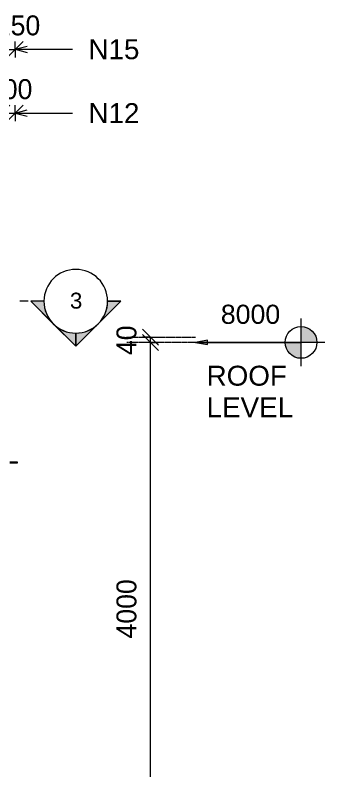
# Model space of a CAD drawing. Header units: millimetres. Extents: x -2679 to 14505, y -2685 to 13006.
# Drawn here: x 5491 to 7825, y 4433 to 10125 of the extents above; entities that cross this region are included whole.
import ezdxf

# ---------------------------------------------------------------- set-up
doc = ezdxf.new("R2010")
doc.units = ezdxf.units.MM
doc.linetypes.add('Overhead', pattern=[3.97, 2.38, -1.59])
for name, color, linetype, lineweight in [('A-ANNO-DIMS', 211, 'Continuous', 9), ('A-ANNO-DIMS-60', 211, 'Continuous', 9), ('A-FLOR-OVHD', 1, 'Overhead', 18), ('A-GENM', 13, 'Continuous', 18), ('G-ANNO-DIMS', 111, 'Continuous', 9), ('G-ANNO-SYMB', 111, 'Continuous', 9), ('G-ANNO-TEXT', 231, 'Continuous', 9)]:
    doc.layers.add(name, color=color, linetype=linetype, lineweight=lineweight)
doc.styles.add('Arial', font='arial.ttf', dxfattribs={"height": 120})
doc.styles.add('Arial_1', font='arial.ttf', dxfattribs={"height": 150})
doc.styles.add('Arial_2', font='arial.ttf', dxfattribs={"height": 144})
doc.styles.add('Nirmala UI Semilight', font='NirmalaS.ttf', dxfattribs={"height": 150})
doc.dimstyles.new('Arrow_Filled_-_2_5_NI_UI', dxfattribs={"dimscale": 304.8, "dimtxt": 157.104592, "dimasz": 0.393701, "dimexe": 0.19685, "dimexo": 0.0625, "dimgap": 0.19685, "dimtad": 1, "dimdec": 4, "dimzin": 0, "dimdsep": 46, "dimtxsty": 'Nirmala UI Semilight', "dimblk1": 'OBLIQUE', "dimblk2": 'OBLIQUE', "dimsah": 1, "dimcen": 0.09, "dimazin": 0, "dimtfac": 1, "dimtdec": 4, "dimtix": 1, "dimtmove": 2, "dimatfit": 3, "dimfxl": 0.19685, "dimfxlon": 1, "dimtvp": 1, "dimtolj": 1, "dimtzin": 0, "dimarcsym": 2})
doc.dimstyles.new('Arrow_Filled_-_2_5_NI_UI_1', dxfattribs={"dimscale": 304.8, "dimtxt": 157.104592, "dimasz": 0.393701, "dimexe": 0.19685, "dimexo": 0.0625, "dimgap": 0.19685, "dimtad": 1, "dimdec": 4, "dimzin": 0, "dimdsep": 46, "dimtxsty": 'Nirmala UI Semilight', "dimblk1": 'OBLIQUE', "dimblk2": 'OBLIQUE', "dimsah": 1, "dimcen": 0.09, "dimazin": 0, "dimtfac": 1, "dimtdec": 4, "dimtix": 1, "dimtmove": 0, "dimatfit": 3, "dimfxl": 0.19685, "dimfxlon": 1, "dimtvp": 1, "dimtolj": 1, "dimtzin": 0, "dimarcsym": 2})

# ---------------------------------------------------------------- blocks, each defined once
blk = doc.blocks.new('RR spread anchor face based - RR-SA-3_0-200-1726827-Elevation Front')
at = {"layer": 'A-GENM'}
for p, q in [((5450.6, 6760), (5500.6, 6760)), ((5500.6, 6750), (5450.6, 6750)), ((5500.6, 6760), (5505.6, 6760)), ((5500.6, 6750), (5500.6, 6760)), ((5505.6, 6750), (5500.6, 6750)), ((5505.6, 6760), (5505.6, 6750))]:
    blk.add_line(p, q, dxfattribs=at)
blk = doc.blocks.new('DIMBLOCK38-Elevation Front')
at = {"layer": 'A-ANNO-DIMS-60'}
for p, q in [((5390.6, 9386.6), (5450.6, 9446.6)), ((5390.6, 9386.6), (5390.6, 9446.6)), ((5490.6, 9386.6), (5550.6, 9446.6)), ((5490.6, 9386.6), (5490.6, 9446.6)), ((5390.6, 9386.6), (5330.6, 9326.6)), ((5390.6, 9386.6), (5490.6, 9386.6)), ((5390.6, 9386.6), (5390.6, 9326.6)), ((5490.6, 9386.6), (5430.6, 9326.6)), ((5490.6, 9386.6), (5490.6, 9326.6))]:
    blk.add_line(p, q, dxfattribs=at)
at = {"layer": 'A-ANNO-DIMS-60', "color": 0, "insert": (5286.3, 9642.3), "char_height": 150, "width": 370.196, "attachment_point": 1, "line_spacing_factor": 1.142579, "style": 'Nirmala UI Semilight'}
blk.add_mtext('100', dxfattribs=at)
blk = doc.blocks.new('_Oblique')
at = {"color": 0, "linetype": 'ByBlock', "lineweight": -2}
blk.add_line((-0.5, -0.5), (0.5, 0.5), dxfattribs=at)
blk = doc.blocks.new('DIMBLOCK44-Elevation Front')
at = {"layer": 'A-ANNO-DIMS-60'}
for p, q in [((5340.6, 9866.6), (5400.6, 9926.6)), ((5340.6, 9866.6), (5340.6, 9926.6)), ((5490.6, 9866.6), (5550.6, 9926.6)), ((5490.6, 9866.6), (5490.6, 9926.6)), ((5340.6, 9866.6), (5280.6, 9806.6)), ((5340.6, 9866.6), (5490.6, 9866.6)), ((5340.6, 9866.6), (5340.6, 9806.6)), ((5490.6, 9866.6), (5430.6, 9806.6)), ((5490.6, 9866.6), (5490.6, 9806.6))]:
    blk.add_line(p, q, dxfattribs=at)
at = {"layer": 'A-ANNO-DIMS-60', "color": 0, "insert": (5345.4, 10122.3), "char_height": 150, "width": 370.196, "attachment_point": 1, "line_spacing_factor": 1.142579, "style": 'Nirmala UI Semilight'}
blk.add_mtext('150', dxfattribs=at)
blk = doc.blocks.new('DIMBLOCK83-Elevation Front')
at = {"layer": 'A-ANNO-DIMS-60'}
for p, q in [((6510.3, 7660), (6450.3, 7720)), ((6510.3, 7660), (6450.3, 7660)), ((6510.3, 3660), (6510.3, 7660)), ((6510.3, 7660), (6570.3, 7600)), ((6510.3, 7660), (6570.3, 7660)), ((6510.3, 3660), (6450.3, 3720)), ((6510.3, 3660), (6450.3, 3660)), ((6510.3, 3660), (6570.3, 3600)), ((6510.3, 3660), (6570.3, 3660))]:
    blk.add_line(p, q, dxfattribs=at)
at = {"layer": 'A-ANNO-DIMS-60', "color": 0, "insert": (6254.6, 5430.1), "char_height": 150, "width": 551.866, "attachment_point": 1, "rotation": 90, "line_spacing_factor": 1.142579, "style": 'Nirmala UI Semilight'}
blk.add_mtext('4000', dxfattribs=at)
blk = doc.blocks.new('DIMBLOCK84-Elevation Front')
at = {"layer": 'A-ANNO-DIMS-60'}
for p, q in [((6510.3, 7700), (6450.3, 7760)), ((6510.3, 7660), (6450.3, 7720)), ((6510.3, 7700), (6450.3, 7700)), ((6510.3, 7660), (6510.3, 7700)), ((6510.3, 7700), (6570.3, 7640)), ((6510.3, 7700), (6570.3, 7700)), ((6510.3, 7660), (6450.3, 7660)), ((6510.3, 7660), (6570.3, 7600)), ((6510.3, 7660), (6570.3, 7660))]:
    blk.add_line(p, q, dxfattribs=at)
at = {"layer": 'A-ANNO-DIMS-60', "color": 0, "insert": (6254.6, 7564.3), "char_height": 150, "width": 277.647, "attachment_point": 1, "rotation": 90, "line_spacing_factor": 1.142579, "style": 'Nirmala UI Semilight'}
blk.add_mtext('40', dxfattribs=at)
blk = doc.blocks.new('Spot Elevations - M_Spot Elevation - Target Filled-10609-Elevation Front')
at = {"layer": 'G-ANNO-DIMS'}
h = blk.add_hatch(color=256, dxfattribs=at)
edge = h.paths.add_edge_path()
edge.add_line((7645.4, 7660), (7765.4, 7660))
edge.add_arc((7645.4, 7660), 120, 0, 90)
edge.add_line((7645.4, 7780), (7645.4, 7660))
h = blk.add_hatch(color=256, dxfattribs=at)
edge = h.paths.add_edge_path()
edge.add_line((7645.4, 7660), (7525.4, 7660))
edge.add_arc((7645.4, 7660), 120, 180, 270)
edge.add_line((7645.4, 7540), (7645.4, 7660))
for p, q in [((7645.4, 7480), (7645.4, 7840)), ((7825.4, 7660), (6805.4, 7660))]:
    blk.add_line(p, q, dxfattribs=at)
blk.add_circle((7645.4, 7660), 120, dxfattribs=at)
blk = doc.blocks.new('Detail View - M_Section Head - Filled SHOP DWG-1002450-Elevation Front')
at = {"layer": 'G-ANNO-SYMB'}
h = blk.add_hatch(color=256, dxfattribs=at)
edge = h.paths.add_edge_path()
edge.add_line((5608.6, -390.2), (5708, -390.2))
edge.add_arc((5948, -390.2), 240, 180, 225)
edge.add_line((5778.3, -559.9), (5608.6, -390.2))
h = blk.add_hatch(color=256, dxfattribs=at)
edge = h.paths.add_edge_path()
edge.add_line((6287.4, -390.2), (6117.7, -559.9))
edge.add_arc((5948, -390.2), 240, 315, 360)
edge.add_line((6188, -390.2), (6287.4, -390.2))
h = blk.add_hatch(color=256, dxfattribs=at)
edge = h.paths.add_edge_path()
edge.add_line((5948, -729.6), (5778.3, -559.9))
edge.add_arc((5948, -390.2), 240, 225, 270)
edge.add_line((5948, -630.2), (5948, -729.6))
h = blk.add_hatch(color=256, dxfattribs=at)
edge = h.paths.add_edge_path()
edge.add_line((5948, -729.6), (5948, -630.2))
edge.add_arc((5948, -390.2), 240, 270, 315)
edge.add_line((6117.7, -559.9), (5948, -729.6))
for p, q in [((5948, -729.6), (5608.6, -390.2)), ((5708, -390.2), (5608.6, -390.2)), ((5608.6, -390.2), (5778.3, -559.9)), ((5708, -390.2), (5608.6, -390.2)), ((5948, -729.6), (6287.4, -390.2)), ((6117.7, -559.9), (6287.4, -390.2)), ((6188, -390.2), (6287.4, -390.2)), ((6287.4, -390.2), (6188, -390.2)), ((5778.3, -559.9), (5948, -729.6)), ((5948, -729.6), (6117.7, -559.9)), ((5948, -630.2), (5948, -729.6)), ((5948, -729.6), (5948, -630.2))]:
    blk.add_line(p, q, dxfattribs=at)
for start, end in [(360, 180), (180, 360), (180, 225), (315, 0), (225, 270), (270, 315)]:
    blk.add_arc((5948, -390.2), 240, start, end, dxfattribs=at)

msp = doc.modelspace()

# ---------------------------------------------------------------- hatches: boundary and pattern name
at = {"layer": 'G-ANNO-DIMS'}
msp.add_hatch(color=256, dxfattribs=at).paths.add_polyline_path([(6850.56745, 7660), (6940.56745, 7644.13057), (6940.56745, 7675.86943)])

# ---------------------------------------------------------------- linework, layer by layer
at = {"layer": 'A-FLOR-OVHD'}
for p, q in [((6330.56745, 7700), (6850.56745, 7700)), ((6850.56745, 7660), (6330.56745, 7660))]:
    msp.add_line(p, q, dxfattribs=at)
at = {"layer": 'G-ANNO-DIMS'}
for p, q in [((6940.56745, 7675.86943), (6850.56745, 7660)), ((6850.56745, 7660), (6940.56745, 7644.13057)), ((6850.56745, 7660), (7330.03539, 7660)), ((6940.56745, 7644.13057), (6940.56745, 7675.86943)), ((7330.03539, 7660), (7645.42524, 7660))]:
    msp.add_line(p, q, dxfattribs=at)
at = {"layer": 'G-ANNO-SYMB'}
msp.add_line((5587.97303, 7969.81652), (5525.9534, 7969.81652), dxfattribs=at)
at = {"layer": 'G-ANNO-TEXT', "color": 7}
for p, q in [((5490.5807, 9867.4795), (5580.5807, 9891.59492)), ((5490.5807, 9867.4795), (5580.5807, 9843.36407)), ((5490.5807, 9867.4795), (5923.20756, 9867.4795)), ((5490.5807, 9386.53791), (5580.5807, 9410.65334)), ((5490.5807, 9386.53791), (5580.5807, 9362.42248)), ((5490.5807, 9386.53791), (5923.20756, 9386.53791))]:
    msp.add_line(p, q, dxfattribs=at)

# ---------------------------------------------------------------- block references
at = {"layer": 'A-GENM'}
msp.add_blockref('RR spread anchor face based - RR-SA-3_0-200-1726827-Elevation Front', (0, 0), dxfattribs=at)
at = {"layer": 'G-ANNO-DIMS'}
msp.add_blockref('Spot Elevations - M_Spot Elevation - Target Filled-10609-Elevation Front', (0, 0), dxfattribs=at)
at = {"layer": 'G-ANNO-SYMB'}
msp.add_blockref('Detail View - M_Section Head - Filled SHOP DWG-1002450-Elevation Front', (0, 8360), dxfattribs=at)

# ---------------------------------------------------------------- texts
at = {"layer": 'G-ANNO-SYMB', "insert": (5903.94326, 8034.41714), "char_height": 120, "width": 115.443, "attachment_point": 1, "style": 'Arial'}
msp.add_mtext('3', dxfattribs=at)
at = {"layer": 'G-ANNO-TEXT', "color": 7, "char_height": 150, "attachment_point": 1, "style": 'Arial_1'}
for s, insert, width in [('N15', (6043.20756, 9942.4795), 461.772), ('N12', (6043.20756, 9461.53791), 461.772), ('ROOF', (6933.76166, 7484.19898), 731.139), ('LEVEL', (6933.76166, 7246.07398), 784.050375)]:
    msp.add_mtext(s, dxfattribs=dict(at, insert=insert, width=width))

# ---------------------------------------------------------------- dimensions: what is measured, and where the dimension line sits
at = {"layer": 'A-ANNO-DIMS'}
dim = msp.add_linear_dim(base=(5490.56745, 9866.64436), p1=(5340.56745, 9806.64436), p2=(5490.56745, 9806.64436), dimstyle='Arrow_Filled_-_2_5_NI_UI', override={"dimpost": '<>', "dimfxl": 150}, dxfattribs=at)
dim.commit()
dim.dimension.update_dxf_attribs({"geometry": 'DIMBLOCK44-Elevation Front', "text_midpoint": (5530.46056, 10022.34752), "dimtype": 160})
dim = msp.add_linear_dim(base=(5490.56745, 9386.64436), p1=(5390.56745, 9326.64436), p2=(5490.56745, 9326.64436), dimstyle='Arrow_Filled_-_2_5_NI_UI_1', override={"dimpost": '<>', "dimfxl": 100}, dxfattribs=at)
dim.commit()
dim.dimension.update_dxf_attribs({"geometry": 'DIMBLOCK38-Elevation Front', "text_midpoint": (5440.56745, 9524.57324)})
for base, p1, p2, override, picture, middle in [((6510.34037, 7700), (6450.34037, 7660), (6450.34037, 7700), {"dimpost": '<>', "dimfxl": 40}, 'DIMBLOCK84-Elevation Front', (6372.82991, 7680)), ((6510.34037, 7660), (6450.34037, 3660), (6450.34037, 7660), {"dimpost": '<>', "dimfxl": 4000}, 'DIMBLOCK83-Elevation Front', (6372.82991, 5660))]:
    dim = msp.add_linear_dim(base=base, p1=p1, p2=p2, angle=90, dimstyle='Arrow_Filled_-_2_5_NI_UI_1', override=override, dxfattribs=at)
    dim.commit()
    dim.dimension.update_dxf_attribs({"geometry": picture, "text_midpoint": middle})

# ---------------------------------------------------------------- next in the draw order: texts
at = {"layer": 'G-ANNO-DIMS', "insert": (7041.11419, 7943.72587), "char_height": 144, "width": 535.9465296, "attachment_point": 1, "line_spacing_factor": 0.941778, "style": 'Arial_2', "bg_fill": 3, "box_fill_scale": 0, "bg_fill_color": 256, "bg_fill_true_color": 3254780160, "bg_fill_transparency": 256}
msp.add_mtext('8000', dxfattribs=at)

doc.saveas('drawing.dxf')
